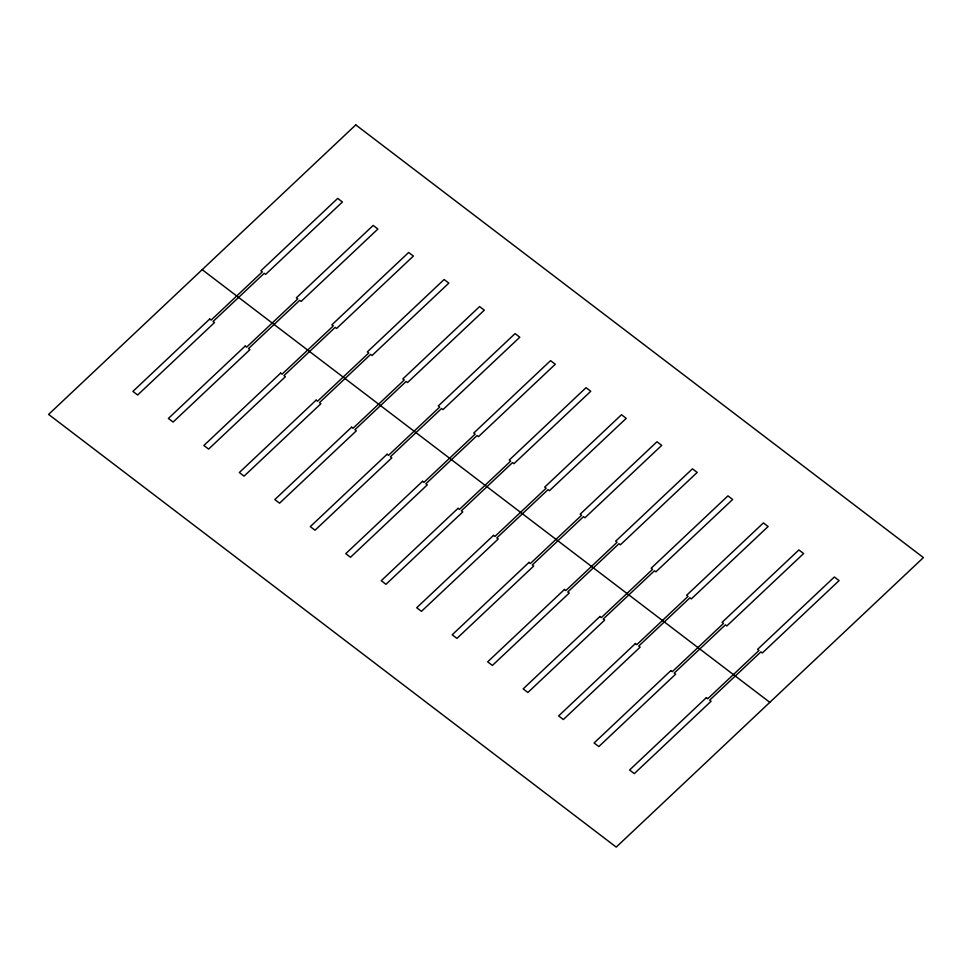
<?xml version="1.0" encoding="UTF-8"?>
<svg xmlns="http://www.w3.org/2000/svg" width="972" height="972" viewBox="0 0 972 972"><rect width="100%" height="100%" fill="white"/><g stroke="black" fill="none" stroke-linecap="round" stroke-linejoin="round"><path stroke-width="1.46" d="M202.188 269.657L769.812 702.343M355.776 124.89L48.6 414.412L616.224 847.11L923.4 557.588L355.776 124.89M209.697 319.023L132.909 391.4L137.635 395.009L214.435 322.631L213.014 321.55L264.214 273.29L265.623 274.371L342.423 201.994L337.697 198.385L260.897 270.763L262.319 271.844L211.118 320.104L209.697 319.023M245.175 346.068L168.387 418.446L173.113 422.055L249.913 349.665L248.492 348.584L299.692 300.336L301.101 301.417L377.901 229.028L373.175 225.431L296.375 297.809L297.797 298.89L246.596 347.15L245.175 346.068M280.653 373.102L203.865 445.492L208.591 449.088L285.391 376.711L283.97 375.629L335.158 327.382L336.579 328.463L413.379 256.073L408.641 252.477L331.853 324.855L333.275 325.936L282.074 374.184L280.653 373.102M316.131 400.148L239.331 472.526L244.069 476.134L320.857 403.757L319.448 402.675L370.636 354.416L372.057 355.497L448.857 283.119L444.119 279.511L367.331 351.9L368.752 352.982L317.552 401.229L316.131 400.148M351.609 427.194L274.809 499.572L279.547 503.18L356.335 430.803L354.914 429.721L406.114 381.461L407.535 382.543L484.323 310.165L479.597 306.557L402.809 378.934L404.218 380.016L353.03 428.275L351.609 427.194M387.087 454.24L310.287 526.617L315.025 530.226L391.813 457.848L390.392 456.767L441.592 408.507L443.013 409.589L519.801 337.211L515.075 333.603L438.275 405.98L439.696 407.061L388.508 455.321L387.087 454.24M422.565 481.286L345.765 553.663L350.491 557.272L427.291 484.882L425.87 483.801L477.07 435.553L478.491 436.635L555.279 364.257L550.553 360.648L473.753 433.026L475.174 434.107L423.974 482.367L422.565 481.286M458.031 508.32L381.243 580.709L385.969 584.306L462.769 511.928L461.348 510.847L512.548 462.599L513.969 463.68L590.757 391.291L586.031 387.694L509.231 460.072L510.652 461.153L459.452 509.401L458.031 508.32M493.509 535.365L416.721 607.743L421.447 611.352L498.247 538.974L496.826 537.893L548.026 489.633L549.435 490.714L626.235 418.337L621.509 414.728L544.709 487.118L546.13 488.199L494.93 536.447L493.509 535.365M528.987 562.411L452.199 634.789L456.925 638.397L533.725 566.02L532.304 564.939L583.492 516.679L584.913 517.76L661.713 445.383L656.975 441.774L580.187 514.152L581.608 515.233L530.408 563.493L528.987 562.411M564.465 589.457L487.677 661.835L492.403 665.443L569.191 593.066L567.782 591.984L618.97 543.725L620.391 544.806L697.191 472.428L692.453 468.82L615.665 541.197L617.086 542.279L565.886 590.539L564.465 589.457M599.943 616.503L523.143 688.881L527.881 692.489L604.669 620.1L603.248 619.018L654.448 570.771L655.869 571.852L732.669 499.474L727.931 495.866L651.143 568.243L652.552 569.325L601.364 617.585L599.943 616.503M635.421 643.537L558.621 715.927L563.359 719.523L640.147 647.145L638.726 646.064L689.926 597.816L691.347 598.898L768.135 526.508L763.409 522.912L686.609 595.289L688.03 596.371L636.842 644.618L635.421 643.537M670.899 670.583L594.099 742.973L598.825 746.569L675.625 674.191L674.203 673.11L725.404 624.85L726.825 625.932L803.613 553.554L798.887 549.945L722.087 622.335L723.508 623.417L672.308 671.664L670.899 670.583M706.377 697.629L629.577 770.006L634.303 773.615L711.103 701.237L709.682 700.156L760.882 651.896L762.303 652.977L839.091 580.6L834.365 576.991L757.565 649.369L758.986 650.45L707.786 698.71L706.377 697.629"/></g></svg>
